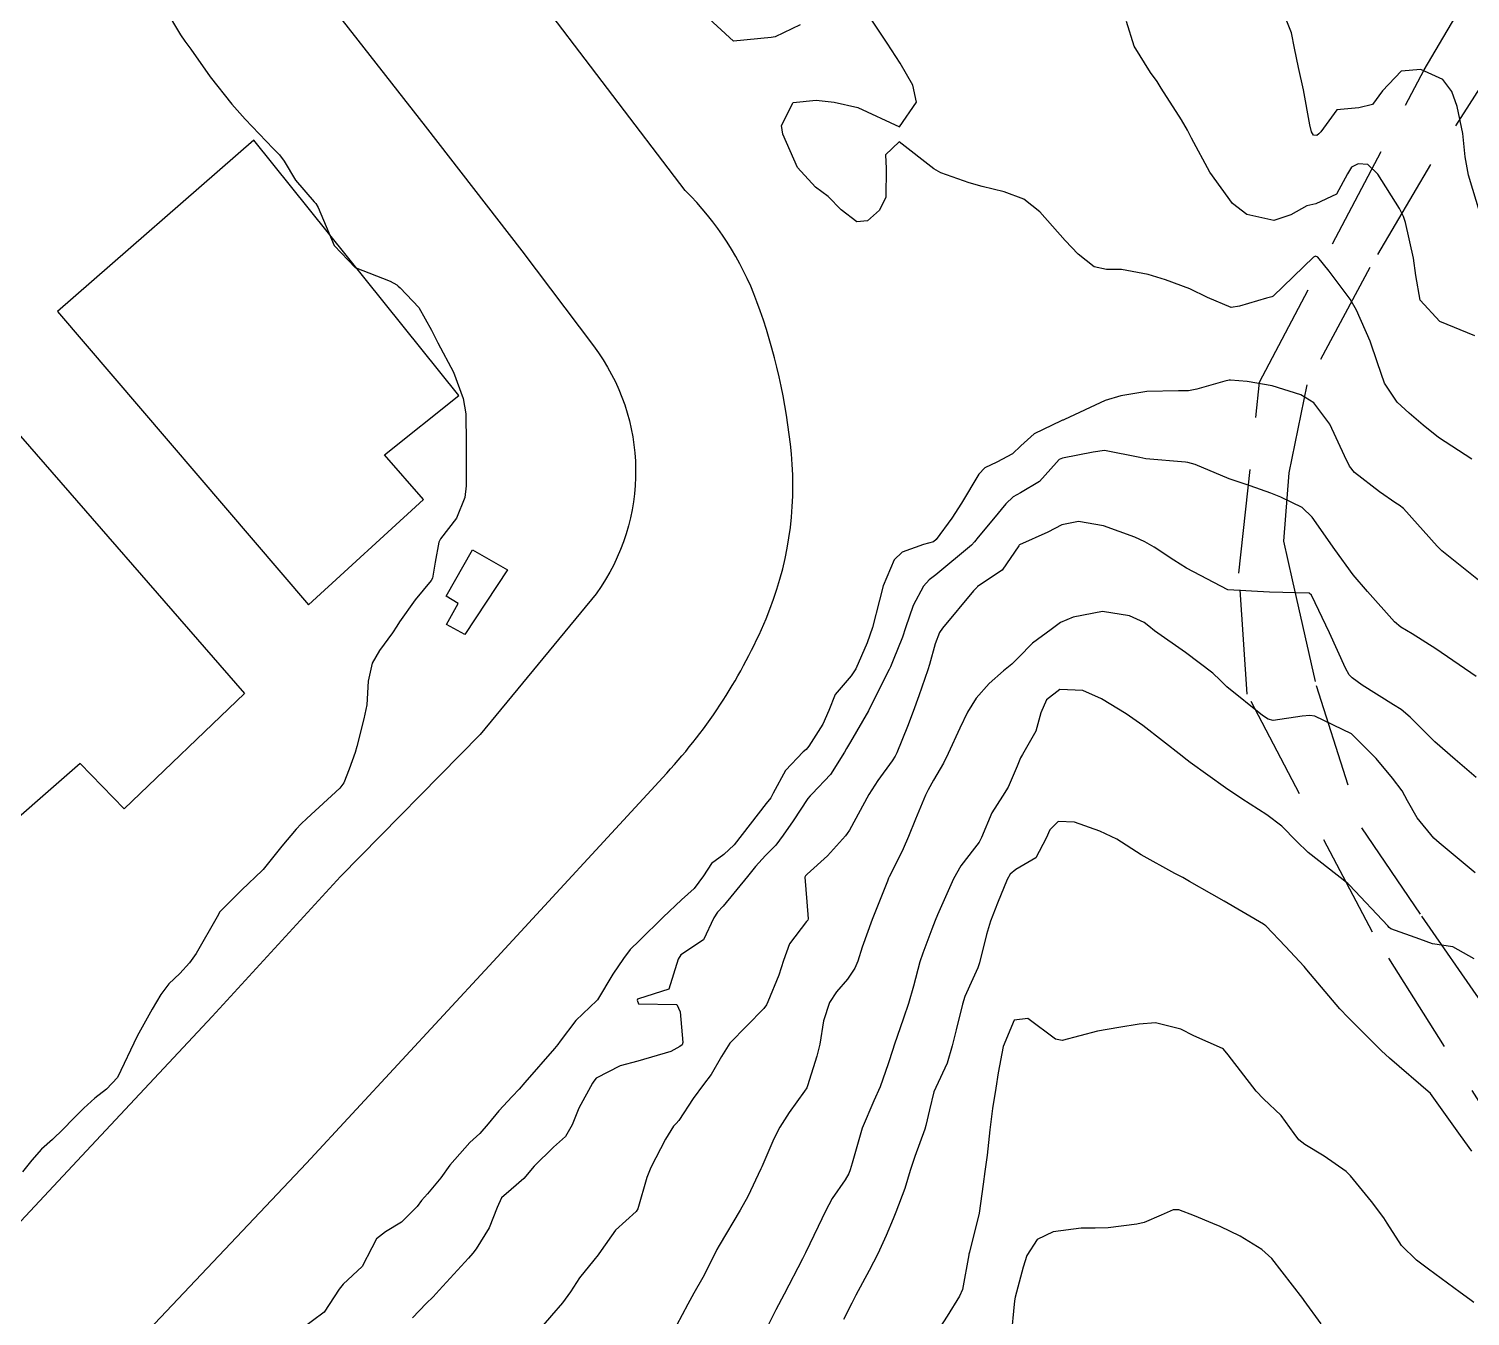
# Model space of a CAD drawing. Header units: metres. Extents: x 298520 to 308411, y 7433745 to 7450750.
# Drawn here: x 300612.9 to 300682, y 7448736.8 to 7448798.5 of the extents above; entities that cross this region are included whole.
import ezdxf

# ---------------------------------------------------------------- set-up
doc = ezdxf.new("R2010")
doc.units = ezdxf.units.M
doc.header["$LTSCALE"] = 10
doc.linetypes.add('DASHED', pattern=[0.75, 0.5, -0.25])
for name, color, linetype in [('Curvas de Nivel 1m', 11, 'Continuous'), ('Curvas de Nivel 5m', 15, 'Continuous'), ('Edificações', 30, 'Continuous'), ('Vias Primárias', 230, 'Continuous'), ('Vias Secundárias', 230, 'DASHED')]:
    doc.layers.add(name, color=color, linetype=linetype)

msp = doc.modelspace()

# ---------------------------------------------------------------- linework, layer by layer
at = {"layer": 'Curvas de Nivel 1m', "flags": 128}
for points, elevation in [([(300619.429, 7448799.523), (300620.207, 7448798.217), (300620.409, 7448797.923), (300620.696, 7448797.536), (300621.63, 7448796.201), (300622.664, 7448794.9), (300623.3, 7448794.184), (300624.639, 7448792.767), (300624.944, 7448792.473), (300625.173, 7448792.162), (300625.721, 7448791.25), (300626.614, 7448790.22), (300626.684, 7448790.139), (300626.801, 7448789.947), (300627.562, 7448788.13), (300628.572, 7448787.07), (300630.253, 7448786.416), (300630.564, 7448786.239), (300630.642, 7448786.177), (300630.728, 7448786.098), (300631.621, 7448785.151), (300632.224, 7448784.075), (300632.534, 7448783.464), (300633.29, 7448782.062), (300633.757, 7448780.801), (300633.884, 7448780.056), (300633.896, 7448778.632), (300633.896, 7448778.056), (300633.896, 7448776.608), (300633.828, 7448776.056), (300633.434, 7448775.059), (300632.669, 7448774.068), (300632.577, 7448773.912), (300632.406, 7448772.955), (300632.274, 7448772.193), (300632.219, 7448772.073), (300631.448, 7448771.148), (300630.693, 7448770.095), (300630.576, 7448769.891), (300630.365, 7448769.564), (300629.741, 7448768.717), (300629.385, 7448768.11), (300629.199, 7448767.247), (300629.132, 7448766.112), (300628.988, 7448765.441), (300628.66, 7448764.116), (300628.579, 7448763.837), (300628.287, 7448763.026), (300628.024, 7448762.376), (300627.844, 7448762.126), (300626.258, 7448760.671), (300625.991, 7448760.417), (300625.741, 7448760.155), (300625.056, 7448759.351), (300624.234, 7448758.307), (300624.172, 7448758.232), (300624.112, 7448758.171), (300623.146, 7448757.254), (300622.205, 7448756.311), (300622.143, 7448756.252), (300622.094, 7448756.192), (300621.96, 7448755.953), (300620.954, 7448754.208), (300620.639, 7448753.75), (300620.168, 7448753.239), (300619.644, 7448752.742), (300619.261, 7448752.229), (300618.853, 7448751.526), (300618.133, 7448750.24), (300617.182, 7448748.254), (300616.665, 7448747.701), (300616.098, 7448747.264), (300615.57, 7448746.796), (300615.058, 7448746.28), (300614.586, 7448745.777), (300614.073, 7448745.293), (300613.545, 7448744.819), (300613.089, 7448744.3), (300612.627, 7448743.734)], 721), ([(300649.893, 7448798.691), (300648.706, 7448798.118), (300648.502, 7448798.087), (300646.703, 7448797.91), (300644.73, 7448799.714)], 721), ([(300682.073, 7448777.88), (300680.484, 7448778.918), (300679.749, 7448779.511), (300679.071, 7448780.093), (300678.504, 7448780.624), (300677.89, 7448781.536), (300677.564, 7448782.498), (300677.21, 7448783.543), (300676.555, 7448785.027), (300676.247, 7448785.553), (300675.248, 7448786.892), (300674.693, 7448787.569), (300674.583, 7448787.606), (300674.501, 7448787.571), (300672.564, 7448785.701), (300672.504, 7448785.66), (300672.239, 7448785.603), (300670.953, 7448785.22), (300670.556, 7448785.152), (300669.416, 7448785.631), (300668.567, 7448786.051), (300667.396, 7448786.482), (300666.574, 7448786.735), (300665.288, 7448786.971), (300664.576, 7448786.967), (300663.976, 7448787.098), (300663.218, 7448787.71), (300662.593, 7448788.371), (300661.374, 7448789.732), (300660.619, 7448790.351), (300659.678, 7448790.694), (300658.625, 7448790.944), (300657.988, 7448791.131), (300656.631, 7448791.609), (300656.301, 7448791.793), (300654.646, 7448793.096), (300653.991, 7448792.465), (300654.02, 7448791.816), (300653.999, 7448790.436), (300653.705, 7448789.819), (300653.126, 7448789.304), (300652.604, 7448789.264), (300651.866, 7448789.841), (300651.239, 7448790.471), (300650.624, 7448790.927), (300649.77, 7448791.869), (300649.06, 7448793.465), (300649, 7448793.877), (300649.557, 7448794.983), (300650.671, 7448795.092), (300651.521, 7448794.996), (300652.667, 7448794.737), (300654.653, 7448793.81), (300655.478, 7448794.995), (300655.291, 7448795.804), (300654.693, 7448796.866), (300654.061, 7448797.816), (300652.723, 7448799.83)], 721), ([(300682.497, 7448789.589), (300681.918, 7448791.487), (300681.755, 7448792.375), (300681.651, 7448793.49), (300681.375, 7448794.791), (300681.126, 7448795.496), (300680.689, 7448796.075), (300679.641, 7448796.563), (300678.692, 7448796.471), (300677.8, 7448795.533), (300677.327, 7448794.886), (300676.67, 7448794.72), (300675.606, 7448794.623), (300674.837, 7448793.568), (300674.752, 7448793.469), (300674.651, 7448793.398), (300674.497, 7448793.418), (300674.398, 7448793.574), (300674.319, 7448793.914), (300674.015, 7448795.58), (300673.767, 7448796.657), (300673.586, 7448797.587), (300673.441, 7448798.32), (300672.93, 7448799.597)], 723), ([(300682.221, 7448783.8), (300680.548, 7448784.484), (300679.601, 7448785.51), (300679.399, 7448786.688), (300679.285, 7448787.513), (300678.894, 7448789.223), (300678.806, 7448789.518), (300678.609, 7448789.904), (300677.57, 7448791.536), (300677.096, 7448792.001), (300676.638, 7448792.041), (300676.314, 7448791.875), (300676.118, 7448791.555), (300675.597, 7448790.582), (300674.611, 7448790.117), (300674.169, 7448790.018), (300673.409, 7448789.588), (300672.6, 7448789.322), (300671.303, 7448789.613), (300670.618, 7448790.133), (300669.522, 7448791.631), (300668.649, 7448793.269), (300668.527, 7448793.517), (300668.461, 7448793.643), (300668.163, 7448794.145), (300667.2, 7448795.662), (300666.998, 7448795.978), (300666.69, 7448796.415), (300665.895, 7448797.678), (300665.537, 7448798.86)], 722), ([(300682.284, 7448767.481), (300680.362, 7448768.801), (300679.217, 7448769.517), (300678.681, 7448769.83), (300678.379, 7448770.094), (300677.086, 7448771.543), (300676.401, 7448772.344), (300675.52, 7448773.559), (300674.436, 7448775.107), (300673.944, 7448775.577), (300672.925, 7448776.071), (300672.45, 7448776.264), (300671.459, 7448776.604), (300670.456, 7448776.938), (300668.821, 7448777.636), (300668.464, 7448777.734), (300668.356, 7448777.75), (300666.466, 7448777.903), (300666.176, 7448777.964), (300664.472, 7448778.297), (300663.943, 7448778.225), (300662.466, 7448777.937), (300662.314, 7448777.873), (300662.18, 7448777.723), (300661.367, 7448776.818), (300660.448, 7448776.275), (300660.103, 7448776.087), (300659.759, 7448775.747), (300659.162, 7448775.023), (300658.419, 7448774.147), (300658.25, 7448773.928), (300658.103, 7448773.765), (300656.398, 7448772.347), (300656.084, 7448772.105), (300655.813, 7448771.796), (300655.316, 7448770.869), (300654.945, 7448769.804), (300654.806, 7448769.366), (300654.35, 7448768.254), (300654.221, 7448767.936), (300654.163, 7448767.813), (300653.99, 7448767.466), (300653.166, 7448765.827), (300652.308, 7448764.339), (300652.121, 7448764.025), (300652.024, 7448763.843), (300651.352, 7448762.785), (300650.471, 7448761.858), (300650.368, 7448761.763), (300650.271, 7448761.627), (300649.562, 7448760.565), (300649.086, 7448759.872), (300648.723, 7448759.398), (300648.238, 7448758.898), (300647.756, 7448758.362), (300647.378, 7448757.893), (300646.208, 7448756.466), (300645.941, 7448756.177), (300645.765, 7448755.914), (300645.263, 7448754.848), (300644.185, 7448754.135), (300644.051, 7448753.932), (300643.603, 7448752.497), (300642.154, 7448752.035), (300642.106, 7448752.008), (300642.093, 7448751.961), (300642.151, 7448751.783), (300643.984, 7448751.765), (300644.148, 7448751.406), (300644.27, 7448749.929), (300644.236, 7448749.825), (300644.131, 7448749.738), (300643.699, 7448749.507), (300642.124, 7448749.043), (300641.279, 7448748.811), (300640.115, 7448748.223), (300640.012, 7448748.083), (300639.951, 7448747.982), (300639.288, 7448746.795), (300638.973, 7448745.991), (300638.646, 7448745.426), (300638.072, 7448744.925), (300637.145, 7448744.014), (300636.659, 7448743.415), (300636.046, 7448742.889), (300635.588, 7448742.486), (300635.38, 7448742.037), (300635.001, 7448741.062), (300634.371, 7448740.046), (300634.216, 7448739.843), (300634.008, 7448739.602), (300632.607, 7448738.071), (300632.317, 7448737.746), (300631.983, 7448737.428), (300631.319, 7448736.74)], 719), ([(300682.284, 7448762.629), (300681.274, 7448763.49), (300680.306, 7448764.347), (300679.13, 7448765.518), (300678.695, 7448765.893), (300678.329, 7448766.117), (300676.828, 7448767.055), (300676.342, 7448767.411), (300676.207, 7448767.551), (300676.03, 7448767.871), (300675.258, 7448769.561), (300674.391, 7448771.373), (300674.292, 7448771.472), (300672.392, 7448771.522), (300670.393, 7448771.62), (300668.403, 7448772.669), (300667.805, 7448773.047), (300666.864, 7448773.663), (300666.417, 7448773.92), (300665.938, 7448774.157), (300664.428, 7448774.697), (300663.24, 7448774.898), (300662.428, 7448774.736), (300661.761, 7448774.388), (300660.414, 7448773.786), (300660.388, 7448773.765), (300660.373, 7448773.74), (300659.578, 7448772.571), (300658.393, 7448771.778), (300658.37, 7448771.76), (300658.203, 7448771.574), (300656.719, 7448769.785), (300656.576, 7448769.58), (300656.362, 7448769.032), (300656.094, 7448768.046), (300656.02, 7448767.793), (300655.583, 7448766.544), (300655.306, 7448765.8), (300655.037, 7448765.082), (300654.533, 7448763.808), (300654.452, 7448763.658), (300654.297, 7448763.425), (300653.614, 7448762.489), (300653.186, 7448761.826), (300652.256, 7448760.111), (300652.148, 7448759.947), (300652.062, 7448759.842), (300651.208, 7448758.881), (300650.225, 7448758.006), (300650.156, 7448757.928), (300650.125, 7448757.861), (300650.211, 7448756.68), (300650.283, 7448755.859), (300650.263, 7448755.799), (300650.202, 7448755.729), (300649.389, 7448754.67), (300649.099, 7448753.871), (300648.88, 7448753.165), (300648.349, 7448751.878), (300648.286, 7448751.744), (300648.15, 7448751.567), (300646.533, 7448749.904), (300646.126, 7448749.264), (300645.633, 7448748.4), (300645.266, 7448747.918), (300644.773, 7448747.254), (300644.087, 7448746.194), (300643.955, 7448746.062), (300643.828, 7448745.934), (300643.44, 7448745.303), (300642.748, 7448743.95), (300642.546, 7448743.463), (300642.112, 7448741.959), (300642.032, 7448741.836), (300641.041, 7448740.951), (300640.355, 7448739.977), (300640.221, 7448739.768), (300640.008, 7448739.503), (300639.323, 7448738.663), (300638.898, 7448737.991), (300638.514, 7448737.466), (300637.976, 7448736.863), (300637.583, 7448736.392)], 718), ([(300682.232, 7448758.073), (300680.508, 7448759.497), (300680.255, 7448759.724), (300679.456, 7448760.703), (300678.999, 7448761.519), (300678.747, 7448761.993), (300678.284, 7448762.603), (300677.503, 7448763.538), (300676.31, 7448764.72), (300674.55, 7448765.568), (300674.323, 7448765.607), (300673.954, 7448765.576), (300672.555, 7448765.361), (300672.32, 7448765.424), (300672.054, 7448765.603), (300670.337, 7448766.984), (300670.016, 7448767.301), (300669.673, 7448767.63), (300668.358, 7448768.631), (300666.872, 7448769.663), (300666.596, 7448769.888), (300666.377, 7448770.066), (300665.68, 7448770.377), (300664.382, 7448770.581), (300662.978, 7448770.31), (300662.376, 7448770.058), (300662.181, 7448769.916), (300661.926, 7448769.724), (300661.032, 7448769.065), (300660.352, 7448768.378), (300660.032, 7448768.059), (300659.647, 7448767.747), (300658.954, 7448767.137), (300658.33, 7448766.439), (300657.919, 7448765.766), (300657.546, 7448765.002), (300656.989, 7448763.78), (300656.761, 7448763.318), (300656.284, 7448762.5), (300656.023, 7448762.046), (300655.897, 7448761.794), (300655.424, 7448760.636), (300655.089, 7448759.802), (300654.831, 7448759.218), (300654.226, 7448757.994), (300654.163, 7448757.872), (300654.136, 7448757.811), (300654.076, 7448757.666), (300653.346, 7448755.823), (300652.867, 7448754.507), (300652.654, 7448753.833), (300652.521, 7448753.492), (300652.17, 7448752.979), (300651.641, 7448752.365), (300651.305, 7448751.848), (300651.022, 7448750.974), (300650.833, 7448749.853), (300650.699, 7448749.283), (300650.253, 7448747.859), (300650.211, 7448747.76), (300650.109, 7448747.599), (300649.377, 7448746.583), (300648.919, 7448745.872), (300648.63, 7448745.322), (300648.064, 7448743.986), (300648.015, 7448743.881), (300647.382, 7448742.551), (300647.027, 7448741.895), (300646.016, 7448740.205), (300645.905, 7448740.02), (300645.85, 7448739.912), (300645.237, 7448738.681), (300644.809, 7448737.922), (300644.511, 7448737.399), (300643.97, 7448736.383)], 717), ([(300682.188, 7448753.943), (300681.165, 7448754.518), (300680.195, 7448754.671), (300679.581, 7448754.894), (300678.202, 7448755.39), (300678.124, 7448755.453), (300678.05, 7448755.532), (300676.222, 7448757.474), (300676.137, 7448757.551), (300674.245, 7448759.037), (300673.677, 7448759.579), (300672.971, 7448760.3), (300672.265, 7448760.843), (300671.056, 7448761.612), (300670.281, 7448762.133), (300668.59, 7448763.354), (300668.302, 7448763.569), (300668.2, 7448763.651), (300666.317, 7448765.121), (300665.52, 7448765.678), (300664.33, 7448766.404), (300663.436, 7448766.805), (300662.334, 7448766.845), (300661.7, 7448766.356), (300661.43, 7448765.729), (300661.19, 7448764.856), (300660.544, 7448763.738), (300660.455, 7448763.584), (300660.294, 7448763.176), (300659.86, 7448762.164), (300659.589, 7448761.747), (300659.075, 7448760.941), (300658.582, 7448759.757), (300658.467, 7448759.541), (300658.245, 7448759.244), (300657.601, 7448758.401), (300657.247, 7448757.775), (300656.47, 7448756.051), (300656.359, 7448755.788), (300656.199, 7448755.373), (300655.771, 7448754.21), (300655.629, 7448753.796), (300655.321, 7448752.643), (300655.089, 7448751.801), (300654.853, 7448751.095), (300654.398, 7448749.807), (300654.332, 7448749.606), (300654.12, 7448748.922), (300653.727, 7448747.816), (300653.422, 7448747.146), (300652.865, 7448745.828), (300652.382, 7448744.151), (300652.298, 7448743.836), (300652.234, 7448743.664), (300652.056, 7448743.354), (300651.433, 7448742.456), (300651.103, 7448741.849), (300650.752, 7448741.126), (300650.146, 7448739.859), (300650.103, 7448739.768), (300650.01, 7448739.575), (300649.127, 7448737.873), (300648.733, 7448737.127), (300648.1, 7448735.888)], 716), ([(300682.168, 7448737.478), (300681.985, 7448737.615), (300681.515, 7448737.96), (300680.007, 7448739.074), (300679.43, 7448739.509), (300678.715, 7448740.215), (300678.03, 7448741.28), (300677.871, 7448741.532), (300677.266, 7448742.316), (300676.273, 7448743.548), (300676.065, 7448743.756), (300675.004, 7448744.498), (300674.078, 7448745.044), (300673.786, 7448745.28), (300673.565, 7448745.578), (300672.943, 7448746.439), (300672.099, 7448747.24), (300671.743, 7448747.604), (300670.402, 7448749.344), (300670.188, 7448749.619), (300670.133, 7448749.657), (300668.752, 7448750.254), (300668.142, 7448750.577), (300666.924, 7448750.884), (300666.144, 7448750.813), (300665.168, 7448750.655), (300664.141, 7448750.486), (300662.45, 7448750.029), (300662.137, 7448750.094), (300660.8, 7448751.08), (300660.146, 7448751.006), (300659.621, 7448749.748), (300659.377, 7448748.488), (300659.266, 7448747.753), (300659.112, 7448746.773), (300658.984, 7448745.756), (300658.849, 7448744.537), (300658.748, 7448743.76), (300658.671, 7448743.143), (300658.467, 7448741.763), (300658.014, 7448739.883), (300657.983, 7448739.8), (300657.977, 7448739.77), (300657.667, 7448738.103), (300657.537, 7448737.775), (300656.933, 7448736.826), (300656.267, 7448735.787)], 714), ([(300674.864, 7448736.459), (300674.044, 7448737.579), (300673.984, 7448737.663), (300672.491, 7448739.595), (300672.017, 7448740.024), (300670.977, 7448740.657), (300670.028, 7448741.115), (300669.67, 7448741.266), (300668.787, 7448741.639), (300668.037, 7448741.918), (300667.772, 7448741.918), (300667.192, 7448741.658), (300666.387, 7448741.309), (300666.029, 7448741.228), (300664.651, 7448741.059), (300664.026, 7448741.042), (300663.368, 7448741.042), (300662.024, 7448740.866), (300661.249, 7448740.499), (300660.753, 7448739.733), (300660.578, 7448739.164), (300660.202, 7448737.738), (300660.168, 7448737.561), (300659.984, 7448735.74)], 713)]:
    msp.add_lwpolyline(points, dxfattribs=dict(at, elevation=elevation))
at = {"layer": 'Curvas de Nivel 5m', "flags": 128}
for points, elevation in [([(300682.399, 7448772.084), (300680.64, 7448773.498), (300680.416, 7448773.714), (300678.802, 7448775.525), (300678.599, 7448775.682), (300678.445, 7448775.783), (300677.662, 7448776.327), (300676.46, 7448777.25), (300676.224, 7448777.552), (300675.978, 7448778.047), (300675.268, 7448779.562), (300674.503, 7448780.586), (300673.894, 7448780.966), (300672.511, 7448781.396), (300671.307, 7448781.612), (300670.514, 7448781.678), (300670.46, 7448781.674), (300670.243, 7448781.623), (300668.9, 7448781.245), (300668.508, 7448781.169), (300668.028, 7448781.167), (300666.508, 7448781.129), (300665.266, 7448780.921), (300664.503, 7448780.698), (300662.569, 7448779.794), (300662.493, 7448779.758), (300662.465, 7448779.748), (300662.402, 7448779.721), (300661.111, 7448779.106), (300660.475, 7448778.529), (300660.07, 7448778.143), (300659.324, 7448777.751), (300658.751, 7448777.466), (300658.457, 7448777.171), (300657.628, 7448775.772), (300657.159, 7448775.052), (300656.417, 7448774.03), (300656.282, 7448773.924), (300655.809, 7448773.796), (300654.779, 7448773.436), (300654.405, 7448773.058), (300653.876, 7448771.818), (300653.696, 7448771.13), (300653.362, 7448769.825), (300653.103, 7448769.088), (300652.571, 7448767.837), (300652.34, 7448767.499), (300651.57, 7448766.608), (300651.266, 7448765.851), (300650.985, 7448765.184), (300650.306, 7448764.134), (300650.182, 7448763.983), (300650.045, 7448763.863), (300649.198, 7448762.962), (300648.6, 7448761.877), (300648.484, 7448761.665), (300648.268, 7448761.382), (300647.122, 7448759.897), (300646.738, 7448759.41), (300646.239, 7448758.951), (300645.641, 7448758.506), (300645.268, 7448757.92), (300644.821, 7448757.32), (300644.211, 7448756.77), (300643.339, 7448755.943), (300642.192, 7448754.829), (300641.753, 7448754.399), (300641.433, 7448753.967), (300640.928, 7448753.216), (300640.178, 7448751.98), (300640.171, 7448751.962), (300640.153, 7448751.948), (300639.15, 7448750.983), (300638.392, 7448749.997), (300638.289, 7448749.841), (300638.129, 7448749.645), (300636.71, 7448748.021), (300636.439, 7448747.694), (300636.103, 7448747.344), (300635.46, 7448746.668), (300634.943, 7448746.041), (300634.543, 7448745.581), (300634.074, 7448745.142), (300633.11, 7448744.064), (300632.679, 7448743.445), (300632.042, 7448742.678), (300631.758, 7448742.362), (300631.541, 7448742.085), (300630.789, 7448741.329), (300630.021, 7448740.867), (300629.596, 7448740.526), (300629.369, 7448740.106), (300628.904, 7448739.21), (300627.995, 7448738.356), (300627.804, 7448738.123), (300627.094, 7448737.015), (300625.963, 7448736.179)], 720), ([(300682.075, 7448744.729), (300681.544, 7448745.485), (300680.103, 7448747.5), (300678.128, 7448749.184), (300677.751, 7448749.534), (300676.149, 7448751.132), (300675.754, 7448751.554), (300674.181, 7448753.411), (300674.045, 7448753.572), (300673.147, 7448754.541), (300672.202, 7448755.524), (300672.16, 7448755.558), (300672.091, 7448755.601), (300670.214, 7448756.705), (300669.629, 7448757.041), (300668.555, 7448757.645), (300668.226, 7448757.835), (300667.841, 7448758.042), (300666.242, 7448758.932), (300665.063, 7448759.682), (300664.257, 7448760.063), (300663.045, 7448760.493), (300662.261, 7448760.531), (300661.854, 7448760.127), (300661.684, 7448759.726), (300661.181, 7448758.788), (300660.23, 7448758.218), (300659.961, 7448758.008), (300659.808, 7448757.744), (300659.347, 7448756.613), (300659.021, 7448755.752), (300658.831, 7448755.119), (300658.493, 7448753.757), (300658.417, 7448753.52), (300658.171, 7448752.988), (300657.784, 7448752.148), (300657.67, 7448751.775), (300657.376, 7448750.542), (300657.184, 7448749.779), (300656.948, 7448748.954), (300656.4, 7448747.787), (300656.309, 7448747.58), (300656.092, 7448746.705), (300655.918, 7448745.958), (300655.87, 7448745.792), (300655.386, 7448744.48), (300655.174, 7448743.799), (300654.913, 7448742.939), (300654.484, 7448741.805), (300654.355, 7448741.481), (300654.022, 7448740.682), (300653.619, 7448739.816), (300653.2, 7448739.017), (300652.56, 7448737.831), (300652.37, 7448737.452), (300651.975, 7448736.662)], 715)]:
    msp.add_lwpolyline(points, dxfattribs=dict(at, elevation=elevation))
at = {"layer": 'Edificações'}
for points in [[(300623.726, 7448793.168), (300614.312, 7448784.97), (300626.34, 7448770.902), (300631.85, 7448775.947), (300629.984, 7448778.101), (300633.543, 7448780.939)], [(300623.273, 7448766.651), (300617.504, 7448761.126), (300615.404, 7448763.312), (300610.759, 7448759.264), (300601.611, 7448769.619), (300605.012, 7448772.733), (300604.302, 7448773.59), (300611.077, 7448779.175), (300611.794, 7448779.852)], [(300634.19, 7448773.543), (300635.881, 7448772.578), (300633.834, 7448769.488), (300632.948, 7448769.97), (300633.511, 7448770.97), (300632.936, 7448771.326)]]:
    msp.add_lwpolyline(points, close=True, dxfattribs=at)
at = {"layer": 'Vias Primárias', "elevation": 720.453}
for points in [[(300626.345, 7448801.005), (300631.927, 7448793.844), (300636.554, 7448787.873), (300639.993, 7448783.318, -0.329066), (300640.124, 7448771.442), (300634.568, 7448764.695), (300627.873, 7448757.896), (300621.72, 7448751.177), (300615.696, 7448744.741), (300608.486, 7448737.038)], [(300612.588, 7448724.207, -0.070182), (300613.572, 7448729.893, -0.08233), (300618.124, 7448735.578), (300626.239, 7448744.153), (300634.999, 7448753.614), (300643.502, 7448762.841, 0.086598), (300648.26, 7448770.234, 0.123876), (300649.475, 7448778.141, 0.064581), (300647.823, 7448785.43, 0.110953), (300644.385, 7448790.759), (300636.943, 7448800.547)]]:
    msp.add_lwpolyline(points, format="xyb", dxfattribs=at)
at = {"layer": 'Vias Secundárias'}
msp.add_lwpolyline([(300796.997, 7448556.222), (300790.605, 7448574.348), (300785.312, 7448583.524), (300772.778, 7448604.135), (300761.419, 7448624.327), (300748.717, 7448640.953), (300737.557, 7448658.218), (300729.22, 7448672.811), (300717.612, 7448689.178), (300706.994, 7448708.671), (300699.499, 7448723.217), (300696.574, 7448727.475), (300684.766, 7448743.404), (300677.322, 7448755.219), (300671.318, 7448766.632), (300670.922, 7448772.425), (300671.913, 7448781.57), (300679.798, 7448796.544), (300688.974, 7448812.122), (300698.251, 7448827.055), (300705.512, 7448839.635)], dxfattribs=at)
at = {"layer": 'Vias Secundárias', "elevation": 724.841}
msp.add_lwpolyline([(300683.982, 7448798.07), (300680.105, 7448791.999), (300677.186, 7448787.065), (300674.171, 7448781.446), (300673.308, 7448777.234), (300673.052, 7448773.961), (300673.463, 7448772.104), (300674.618, 7448767.048), (300676.79, 7448760.216), (300679.669, 7448755.984), (300683.312, 7448750.735)], dxfattribs=at)

doc.saveas('drawing.dxf')
